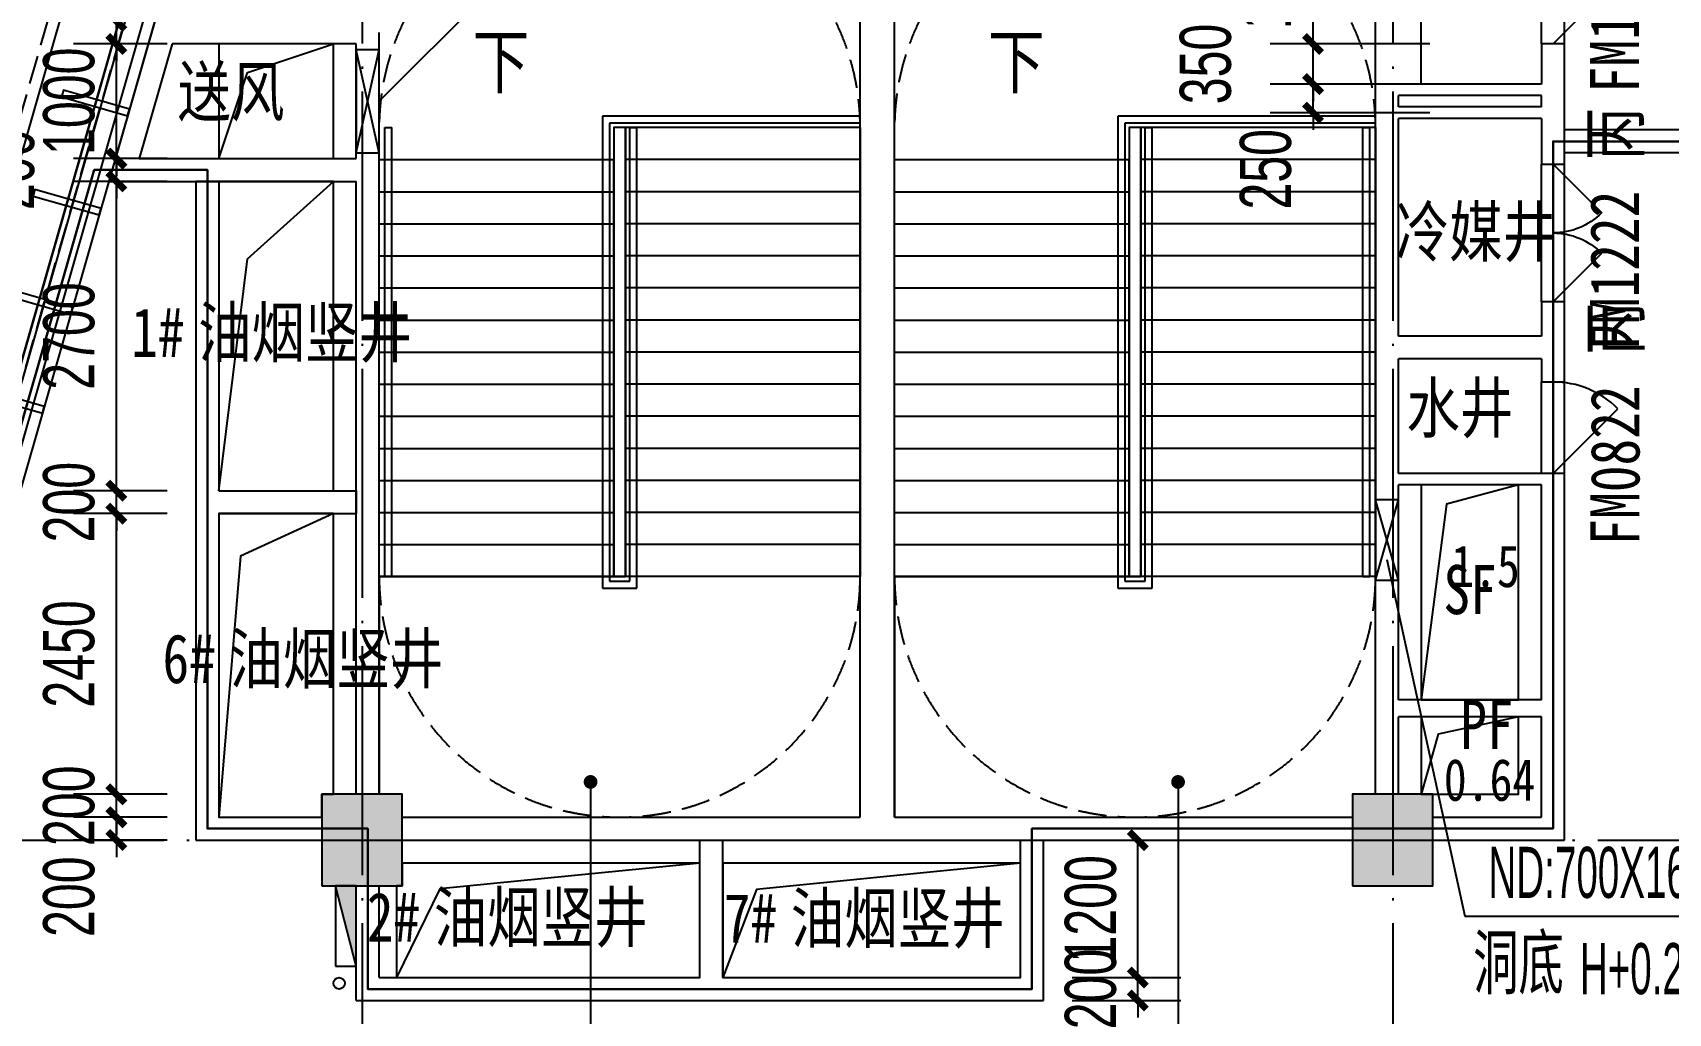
# Model space of a CAD drawing. Extents: x -409435 to 356702, y -107829 to 330904.
# Drawn here: x 20525 to 34807, y 184388 to 192948 of the extents above; entities that cross this region are included whole.
import ezdxf
from ezdxf.xclip import XClip

# ---------------------------------------------------------------- set-up
doc = ezdxf.new("R2010")
doc.units = 0
doc.header["$LTSCALE"] = 1000
doc.header["$MEASUREMENT"] = 0
doc.header["$XCLIPFRAME"] = 0
for name, pattern in [('104-14# 核心筒$0$DASH', [0.35, 0.25, -0.1]), ('104-14# 核心筒$0$DOTE', [2.42, 2, -0.2, 0.02, -0.2]), ('X-104 14#平面$0$$0$DASH', [0.35, 0.25, -0.1]), ('X-104 14#平面$0$DASH', [0.35, 0.25, -0.1])]:
    doc.linetypes.add(name, pattern=pattern)
for name, color, linetype in [('01-标注_尺寸', 124, 'Continuous'), ('104-14# 核心筒$0$01-标注_符号', 200, 'Continuous'), ('104-14# 核心筒$0$02-TEXT_标注', 130, 'Continuous'), ('104-14# 核心筒$0$A-C_玻璃幕墙', 140, 'Continuous'), ('104-14# 核心筒$0$A-E_栏杆', 232, 'Continuous'), ('104-14# 核心筒$0$A-E_电梯', 171, 'Continuous'), ('104-14# 核心筒$0$A-TECH_结构', 21, 'Continuous'), ('104-14# 核心筒$0$A_AXIS-轴线', 36, '104-14# 核心筒$0$DOTE'), ('104-14# 核心筒$0$A_STR-砌块墙', 121, 'Continuous'), ('104-14# 核心筒$0$A_STR-砼柱', 51, 'Continuous'), ('104-14# 核心筒$0$DOOR_FIRE', 220, 'Continuous'), ('104-14# 核心筒$0$DOOR_FIRE_TEXT', 7, 'Continuous'), ('104-14# 核心筒$0$DUCT-新风管立管', 3, 'Continuous'), ('104-14# 核心筒$0$DUCT-新风管端线', 2, 'Continuous'), ('14#楼幕墙$0$A-C_玻璃幕墙', 140, 'Continuous'), ('PUB_HATCH', 8, 'Continuous'), ('X-104 14#平面$0$01-标注_符号', 200, 'Continuous'), ('X-104 14#平面$0$02-TEXT_标注', 130, 'Continuous'), ('X-104 14#平面$0$A-C_玻璃幕墙', 140, 'Continuous'), ('X-104 14#平面$0$A-O_散水', 134, 'Continuous'), ('X-104 14#平面$0$A-TECH_暖通', 6, 'Continuous'), ('X-104 14#平面$0$A-TECH_水', 3, 'Continuous'), ('X-104 14#平面$0$A-TECH_结构', 21, 'Continuous'), ('X-104 14#平面$0$A_STR-砌块墙', 121, 'Continuous'), ('X-104 14#平面$0$DUCT-新风管立管', 3, 'Continuous'), ('X-104 14#平面$0$DUCT-新风管端线', 2, 'Continuous'), ('建-标注-文本', 254, 'Continuous'), ('建-标注-索引', 75, 'Continuous')]:
    doc.layers.add(name, color=color, linetype=linetype)
doc.layers.add('104-14# 核心筒$0$04-不打印_辅助线', color=165, linetype='Continuous', plot=False)
doc.layers.add('X-104 14#平面$0$000套内', color=226, linetype='Continuous', lineweight=30, plot=False)
doc.styles.add('104-14# 核心筒$0$_TCH_DIM', font='ros.shx', dxfattribs={"bigfont": 'jd.shx'})
doc.styles.add('104-14# 核心筒$0$_TCH_SPACE', font='STXIHEI_0.TTF', dxfattribs={"width": 0.8, "height": 5})
doc.styles.add('104-14# 核心筒$0$_TCH_WINDOW', font='STXIHEI_0.TTF', dxfattribs={"width": 0.8, "height": 3.5})
doc.styles.add('104-14# 核心筒$0$Standard', font='STXIHEI_0.TTF', dxfattribs={"width": 0.8})
doc.styles.add('_TCH_DIM', font='ros.shx', dxfattribs={"width": 0.8, "height": 2, "bigfont": 'jd.shx'})
doc.styles.add('_TCH_DIM_T3', font='ros.shx', dxfattribs={"width": 0.705882, "bigfont": 'jd.shx'})
doc.styles.add('X-104 14#平面$0$Standard', font='STXIHEI_0.TTF', dxfattribs={"width": 0.8})
doc.dimstyles.new('_TCH_ARCH&&150', dxfattribs={"dimtxt": 446.25, "dimasz": 150, "dimexe": 375, "dimexo": 450, "dimgap": 189.375, "dimtad": 1, "dimdec": 0, "dimzin": 0, "dimdsep": 46, "dimtxsty": '_TCH_DIM_T3', "dimblk": 'ARCHTICK', "dimcen": 0.09, "dimclrt": 7, "dimazin": 2, "dimtfac": 1, "dimtdec": 0, "dimtix": 1, "dimtmove": 2, "dimatfit": 3, "dimfxl": 0, "dimtolj": 1, "dimtzin": 0, "dimarcsym": 0})

# ---------------------------------------------------------------- blocks, each defined once
blk = doc.blocks.new('14#楼幕墙$0$A$C103B1A8E')
blk.add_lwpolyline([(0, 0), (60, 0), (60, 600), (0, 600)], close=True)
blk = doc.blocks.new('14#楼幕墙$0$A$C140B3602')
at = {"rotation": 73.00000000020853}
for p in [(4270, 12942), (4007, 12081), (3744, 11220), (3481, 10360)]:
    blk.add_blockref('14#楼幕墙$0$A$C103B1A8E', p, dxfattribs=at)
blk = doc.blocks.new('14#楼幕墙')
at = {"layer": '14#楼幕墙$0$A-C_玻璃幕墙'}
for p, q in [((22065, 195795), (17309, 179208)), ((22103, 195746), (18897, 184563)), ((22217, 195598), (19041, 184522)), ((22293, 195500), (19137, 184494))]:
    blk.add_line(p, q, dxfattribs=at)
blk.add_lwpolyline([(120742, 216995), (99427, 222925), (92266, 197155), (62308, 195791), (62738, 196820), (22065, 195795), (17309, 179208), (53491, 179840), (52927, 177185), (83500, 178466), (82418, 175654), (109062, 173768), (119297, 188914), (117563, 189300)], close=True, dxfattribs=at)
at = {"layer": '14#楼幕墙$0$A-C_玻璃幕墙', "rotation": 1.000000000000248}
blk.add_blockref('14#楼幕墙$0$A$C140B3602', (17309, 179208), dxfattribs=at)
blk = doc.blocks.new('104-14# 核心筒$0$$DorLib2D$00000116')
at = {"color": 0}
for p, q in [((-0.5, 0), (-0.146, 0.354)), ((0.5, 0), (0.146, 0.354))]:
    blk.add_line(p, q, dxfattribs=at)
for centre, start, end in [((-0.5, 0), 0, 45), ((0.5, 0), 135, 180)]:
    blk.add_arc(centre, 0.5, start, end, dxfattribs=at)
blk = doc.blocks.new('104-14# 核心筒$0$$DorLib2D$00000114')
at = {"color": 0}
blk.add_line((0.5, 0), (-0.207, 0.707), dxfattribs=at)
blk.add_arc((0.5, 0), 1, 135, 180, dxfattribs=at)
blk = doc.blocks.new('_FZH')
blk.add_lwpolyline([(-0.5, -0.5), (0.5, -0.5), (0.5, 0.5), (-0.5, 0.5)], close=True)
at = {"layer": 'PUB_HATCH'}
blk.add_solid([(-0.5, -0.5), (0.5, -0.5), (-0.5, 0.5), (0.5, 0.5)], dxfattribs=at)
blk = doc.blocks.new('104-14# 核心筒')
at = {"layer": '104-14# 核心筒$0$01-标注_符号'}
for points in [[(24575, 192260, 0, 0, 0), (24575, 187150, 0, 0, 0), (26725, 187150, 0, 0, 0), (26725, 191530, 120, 0, 0), (26725, 191980, 0, 0, 0)], [(29075, 192260, 0, 0, 0), (29075, 187150, 0, 0, 0), (31225, 187150, 0, 0, 0), (31225, 191530, 120, 0, 0), (31225, 191980, 0, 0, 0)]]:
    blk.add_lwpolyline(points, format="xyseb", dxfattribs=at)
at = {"layer": '104-14# 核心筒$0$04-不打印_辅助线', "linetype": '104-14# 核心筒$0$DASH'}
for centre, start, end in [((25650, 192120), 0, 180), ((30150, 192120), 0, 180), ((25650, 188200), 180, 0), ((30150, 188200), 180, 0)]:
    blk.add_arc(centre, 2100, start, end, dxfattribs=at)
at = {"layer": '104-14# 核心筒$0$A-C_玻璃幕墙'}
blk.add_lwpolyline([(82417.6, 175653.6), (83499.8, 178465.9), (52926.6, 177184.7), (53491, 179839.8), (17309.3, 179208.2), (22065.4, 195794.6), (62738.3, 196820), (62307.5, 195791.2), (92265.6, 197155.1), (99426.9, 222925), (120741.8, 216994.6), (117562.9, 189300.5), (119297.3, 188914.5), (109062.3, 173767.9), (82417.6, 175653.6)], dxfattribs=at)
at = {"layer": '104-14# 核心筒$0$A-E_栏杆'}
for p, q in [((23600, 188200), (23600, 192120)), ((23600, 192120), (23660, 192120)), ((23660, 188200), (23660, 192120)), ((27750, 192220), (25500, 192220)), ((25500, 192220), (25500, 188100)), ((27750, 192160), (25560, 192160)), ((25560, 192160), (25560, 188160)), ((25740, 188160), (25740, 192120)), ((25740, 192120), (25800, 192120)), ((25800, 188100), (25800, 192120)), ((27750, 192160), (27750, 192220)), ((32250, 192220), (30000, 192220)), ((30000, 192220), (30000, 188100)), ((32250, 192160), (30060, 192160)), ((30060, 192160), (30060, 188160)), ((30240, 188160), (30240, 192120)), ((30240, 192120), (30300, 192120)), ((30300, 188100), (30300, 192120)), ((32140, 188200), (32140, 192120)), ((32140, 192120), (32200, 192120)), ((32200, 188200), (32200, 192120)), ((32250, 192160), (32250, 192220)), ((23600, 188200), (23660, 188200)), ((25500, 188100), (25800, 188100)), ((25560, 188160), (25740, 188160)), ((30000, 188100), (30300, 188100)), ((30060, 188160), (30240, 188160)), ((32140, 188200), (32200, 188200))]:
    blk.add_line(p, q, dxfattribs=at)
at = {"layer": '104-14# 核心筒$0$A-E_电梯'}
for p, q in [((25700, 192120), (25700, 188200)), ((27750, 192120), (25700, 192120)), ((27750, 192120), (27750, 188200)), ((30200, 192120), (30200, 188200)), ((32250, 192120), (30200, 192120)), ((32250, 192120), (32250, 188200)), ((23550, 188200), (23550, 191840)), ((23550, 191840), (25600, 191840)), ((25600, 188200), (25600, 191840)), ((27750, 191840), (25700, 191840)), ((28050, 188200), (28050, 191840)), ((28050, 191840), (30100, 191840)), ((30100, 188200), (30100, 191840)), ((32250, 191840), (30200, 191840)), ((23550, 191560), (25600, 191560)), ((27750, 191560), (25700, 191560)), ((28050, 191560), (30100, 191560)), ((32250, 191560), (30200, 191560)), ((23550, 191280), (25600, 191280)), ((27750, 191280), (25700, 191280)), ((28050, 191280), (30100, 191280)), ((32250, 191280), (30200, 191280)), ((23550, 191000), (25600, 191000)), ((27750, 191000), (25700, 191000)), ((28050, 191000), (30100, 191000)), ((32250, 191000), (30200, 191000)), ((23550, 190720), (25600, 190720)), ((27750, 190720), (25700, 190720)), ((28050, 190720), (30100, 190720)), ((32250, 190720), (30200, 190720)), ((23550, 190440), (25600, 190440)), ((27750, 190440), (25700, 190440)), ((28050, 190440), (30100, 190440)), ((32250, 190440), (30200, 190440)), ((23550, 190160), (25600, 190160)), ((27750, 190160), (25700, 190160)), ((28050, 190160), (30100, 190160)), ((32250, 190160), (30200, 190160)), ((23550, 189880), (25600, 189880)), ((27750, 189880), (25700, 189880)), ((28050, 189880), (30100, 189880)), ((32250, 189880), (30200, 189880)), ((23550, 189600), (25600, 189600)), ((27750, 189600), (25700, 189600)), ((28050, 189600), (30100, 189600)), ((32250, 189600), (30200, 189600)), ((23550, 189320), (25600, 189320)), ((27750, 189320), (25700, 189320)), ((28050, 189320), (30100, 189320)), ((32250, 189320), (30200, 189320)), ((23550, 189040), (25600, 189040)), ((27750, 189040), (25700, 189040)), ((28050, 189040), (30100, 189040)), ((32250, 189040), (30200, 189040)), ((23550, 188760), (25600, 188760)), ((27750, 188760), (25700, 188760)), ((28050, 188760), (30100, 188760)), ((32250, 188760), (30200, 188760)), ((23550, 188480), (25600, 188480)), ((27750, 188480), (25700, 188480)), ((28050, 188480), (30100, 188480)), ((32250, 188480), (30200, 188480)), ((23550, 188200), (25600, 188200)), ((23550, 188200), (23550, 186300)), ((27750, 188200), (23550, 188200)), ((27750, 188200), (25700, 188200)), ((27750, 186100), (27750, 188200)), ((28050, 188200), (30100, 188200)), ((28050, 188200), (28050, 186100)), ((32250, 188200), (28050, 188200)), ((32250, 188200), (30200, 188200)), ((32250, 186300), (32250, 188200)), ((23750, 186100), (27750, 186100)), ((28050, 186100), (32050, 186100))]:
    blk.add_line(p, q, dxfattribs=at)
for points in [[(25600, 188200), (25700, 188200), (25700, 192120), (25600, 192120)], [(30200, 192120), (30100, 192120), (30100, 188200), (30200, 188200)]]:
    blk.add_lwpolyline(points, close=True, dxfattribs=at)
at = {"layer": '104-14# 核心筒$0$A-TECH_结构'}
for points in [[(33500, 189000), (32650, 189000), (32650, 187125), (33500, 187125), (33500, 189000), (32871, 188832.1), (32650, 187125)], [(33500, 186975), (32650, 186975), (32650, 186300), (33500, 186300), (33500, 186975), (32798, 186825.1), (32650, 186300)]]:
    blk.add_lwpolyline(points, dxfattribs=at)
at = {"layer": '104-14# 核心筒$0$A_AXIS-轴线'}
for p, q in [((23400, 228733.6), (23400, 169654.9)), ((32400, 228733.6), (32400, 169654.9)), ((-9370.1, 185900), (120259.9, 185900))]:
    blk.add_line(p, q, dxfattribs=at)
at = {"layer": '104-14# 核心筒$0$A_STR-砌块墙'}
for p, q in [((27750, 186100), (27750, 195437.8)), ((28050, 186100), (28050, 195445.3)), ((32250, 192450), (32250, 194500)), ((32650, 192500), (32650, 194500)), ((21590.4, 193050), (21189, 191650)), ((23550, 191750), (23550, 192950)), ((21741.1, 192850), (21454.4, 191850)), ((23350, 192850), (21741.1, 192850)), ((23350, 191850), (23350, 192850)), ((33900, 192850), (33700, 192850)), ((33700, 192850), (33700, 192500)), ((33900, 192450), (33900, 192850)), ((32250, 192250), (32250, 192450)), ((33700, 192400), (32450, 192400)), ((32450, 192300), (32450, 192400)), ((33700, 192500), (32650, 192500)), ((33700, 192300), (33700, 192400)), ((33900, 192250), (33900, 192450)), ((32250, 190200), (32250, 192250)), ((33700, 192300), (32450, 192300)), ((33900, 191800), (33900, 192250)), ((33700, 192200), (32450, 192200)), ((32450, 190300), (32450, 192200)), ((33700, 192200), (33700, 191800)), ((21454.4, 191850), (23350, 191850)), ((23550, 186300), (23550, 191750)), ((33700, 191800), (33900, 191800)), ((21189, 191650), (23350, 191650)), ((23350, 186300), (23350, 191650)), ((33900, 190600), (33700, 190600)), ((33700, 190600), (33700, 190300)), ((33900, 190200), (33900, 190600)), ((33700, 190300), (32450, 190300)), ((32250, 189100), (32250, 190200)), ((33700, 190100), (32450, 190100)), ((32450, 189100), (32450, 190100)), ((33700, 190100), (33700, 189900)), ((33900, 189900), (33900, 190200)), ((33700, 189900), (33900, 189900)), ((32250, 189100), (32250, 189100)), ((32250, 189000), (32250, 189100)), ((33700, 189100), (32450, 189100)), ((33900, 189100), (33700, 189100)), ((33900, 189050), (33900, 189100)), ((32250, 187050), (32250, 189000)), ((32250, 189000), (32250, 189000)), ((33700, 189000), (32450, 189000)), ((32450, 187125), (32450, 189000)), ((33700, 187125), (33700, 189000)), ((33900, 187050), (33900, 189050)), ((33700, 187125), (32450, 187125)), ((32250, 186300), (32250, 187050)), ((33700, 186975), (32450, 186975)), ((32450, 186300), (32450, 186975)), ((33700, 186100), (33700, 186975)), ((33900, 185900), (33900, 187050)), ((23750, 186100), (27750, 186100)), ((28050, 186100), (32050, 186100)), ((32750, 186100), (33700, 186100)), ((23750, 185900), (27900, 185900)), ((27900, 185900), (32050, 185900)), ((32750, 185900), (33900, 185900))]:
    blk.add_line(p, q, dxfattribs=at)
at = {"layer": '104-14# 核心筒$0$DOOR_FIRE'}
for p, q in [((33700, 192850), (33700, 194050)), ((33900, 192850), (33900, 194050)), ((33700, 190600), (33700, 191800)), ((33900, 190600), (33900, 191800)), ((33700, 189100), (33700, 189900)), ((33900, 189100), (33900, 189900))]:
    blk.add_line(p, q, dxfattribs=at)
at = {"layer": '104-14# 核心筒$0$DUCT-新风管立管'}
for p, q in [((23150, 192850), (22150, 192850)), ((22150, 192850), (22150, 191850)), ((23150, 191850), (23150, 192850)), ((22150, 191850), (23150, 191850))]:
    blk.add_line(p, q, dxfattribs=at)
at = {"layer": '104-14# 核心筒$0$DUCT-新风管端线'}
for p, q in [((22400, 192600), (23150, 192850)), ((22150, 191850), (22400, 192600))]:
    blk.add_line(p, q, dxfattribs=at)
at = {"layer": '104-14# 核心筒$0$A_STR-砼柱', "xscale": 700, "yscale": 800, "zscale": 800}
for p in [(23400, 185900), (32400, 185900)]:
    blk.add_blockref('_FZH', p, dxfattribs=at)
at = {"layer": '104-14# 核心筒$0$DOOR_FIRE', "zscale": 200}
for name, p, xscale, yscale, rotation in [('104-14# 核心筒$0$$DorLib2D$00000116', (33800, 193450), 1200, -1200, 90.00000000036394), ('104-14# 核心筒$0$$DorLib2D$00000116', (33800, 191200), 1200, -1200, 90.00000000036407), ('104-14# 核心筒$0$$DorLib2D$00000114', (33800, 189500), -800, -800, 90.00000000036432)]:
    blk.add_blockref(name, p, dxfattribs=dict(at, xscale=xscale, yscale=yscale, rotation=rotation))
at = {"layer": '104-14# 核心筒$0$02-TEXT_标注', "style": '104-14# 核心筒$0$_TCH_DIM'}
for p in [(24365.4, 192417.5), (28865.4, 192417.5)]:
    blk.add_text('下', height=520.9, dxfattribs=at).set_placement(p)
at = {"layer": '104-14# 核心筒$0$02-TEXT_标注', "style": '104-14# 核心筒$0$Standard', "width": 0.8}
for s, p in [('送风', (21788.9, 192220)), ('冷媒井', (32425.6, 190996.7)), ('水井', (32520, 189459.3)), ('SF', (32842.6, 187872.9)), ('PF', (32990, 186695.6))]:
    blk.add_text(s, height=428.14, dxfattribs=at).set_placement(p)
at = {"layer": '104-14# 核心筒$0$04-不打印_辅助线', "style": '104-14# 核心筒$0$_TCH_SPACE', "width": 0.8}
for s, p in [('1.5', (32910.6, 188108.3)), ('0.64', (32846.5, 186243.1))]:
    blk.add_text(s, height=366.98, dxfattribs=at).set_placement(p)
at = {"layer": '104-14# 核心筒$0$DOOR_FIRE_TEXT', "style": '104-14# 核心筒$0$_TCH_WINDOW', "width": 0.8}
for s, height, p in [('FM1222', 428.14, (34550.8, 192421.3)), ('丙', 428.1, (34550.8, 191831.1)), ('FM1222', 428.14, (34550.8, 190171.3)), ('丙', 428.1, (34555.1, 190131.1)), ('FM0822', 428.14, (34555.1, 188471.3))]:
    blk.add_text(s, height=height, rotation=90, dxfattribs=at).set_placement(p)
blk = doc.blocks.new('X-104 14#平面$0$$TwtSys$00000434')
for p, q in [((-0.5, 0.5), (-0.5, -0.5)), ((-0.5, -0.5), (0.5, 0.5)), ((0.5, 0.5), (-0.5, 0.5)), ((0.5, -0.5), (0.5, 0.5)), ((-0.5, -0.5), (0.5, -0.5))]:
    blk.add_line(p, q)
blk.add_solid([(0.5, -0.5), (0.5, 0.5), (-0.5, -0.5)])
blk = doc.blocks.new('X-104 14#平面$0$A$C324F6C76')
at = {"layer": 'X-104 14#平面$0$A-TECH_水'}
blk.add_circle((-92700, 184650), 50, dxfattribs=at)
at = {"layer": 'X-104 14#平面$0$A-TECH_水', "xscale": -700, "yscale": -180, "zscale": 700, "rotation": 269.9999999999959}
blk.add_blockref('X-104 14#平面$0$$TwtSys$00000434', (-92640, 185150), dxfattribs=at)
blk = doc.blocks.new('*U422')
blk.add_lwpolyline([(200, 0), (200, 900), (0, 900), (0, 0), (200, 0), (0, 900), (0, 0), (200, 900)])
blk = doc.blocks.new('*U459')
blk.add_lwpolyline([(200, 0), (200, 700), (0, 700), (0, 0), (200, 0), (0, 700), (0, 0), (200, 700)])
blk = doc.blocks.new('X-104 14#平面$0$sdfjladfiididid')
at = {"layer": 'X-104 14#平面$0$A-TECH_暖通'}
for name, p in [('*U422', (23350, 191900)), ('*U459', (32250, 188170))]:
    blk.add_blockref(name, p, dxfattribs=at)
blk = doc.blocks.new('X-104 14#平面')
at = {"layer": 'X-104 14#平面$0$000套内'}
blk.add_lwpolyline([(59650, 177616.6), (53113.6, 177342.7), (53676.9, 179993), (17509.3, 179361.7), (21061.6, 191750), (22050, 191750), (22050, 186000), (23450, 186000), (23450, 184600), (29250, 184600), (29250, 186000), (33800, 186000), (33800, 192000), (41300, 192000), (41300, 196129.5), (59650, 196592.1)], close=True, dxfattribs=at)
at = {"layer": 'X-104 14#平面$0$01-标注_符号'}
for p, q in [((25395.9, 186407.7), (25395.9, 183556.6)), ((30525.6, 186407.7), (30525.6, 183556.6))]:
    blk.add_line(p, q, dxfattribs=at)
at = {"layer": 'X-104 14#平面$0$01-标注_符号', "const_width": 60}
for points in [[(25395.9, 186437.7, 1), (25395.9, 186377.7, 1)], [(30525.6, 186437.7, 1), (30525.6, 186377.7, 1)]]:
    blk.add_lwpolyline(points, format="xyb", close=True, dxfattribs=at)
at = {"layer": 'X-104 14#平面$0$A-C_玻璃幕墙'}
blk.add_lwpolyline([(82417.6, 175653.6), (83499.8, 178465.9), (52926.6, 177184.7), (53491, 179839.8), (17309.3, 179208.2), (22065.4, 195794.6), (62738.3, 196820), (62307.5, 195791.2), (92265.6, 197155.1), (99426.9, 222925), (120741.8, 216994.6), (117562.9, 189300.5), (119297.3, 188914.5), (109062.3, 173767.9), (82417.6, 175653.6)], dxfattribs=at)
at = {"layer": 'X-104 14#平面$0$A-O_散水'}
blk.add_lwpolyline([(-5012.4, 174202.6), (-2140.5, 187714.1), (6281.8, 185923.8), (9040, 198900), (22435.7, 198900), (15786.4, 175711.3), (41830.4, 176848.4), (41499.5, 174770.9), (82900.2, 176907.7), (82664.3, 176294.7), (40790.5, 174133.5), (41122.2, 176216.9)], close=True, dxfattribs=at)
at = {"layer": 'X-104 14#平面$0$A-O_散水', "linetype": 'X-104 14#平面$0$DASH'}
blk.add_lwpolyline([(-4887.8, 174308.1), (-2063.5, 187595.5), (6358.8, 185805.2), (9121, 198800), (22303, 198800), (15652, 175605.3), (41712.4, 176743.1), (41381.4, 174664.6), (82860.9, 176805.6), (82703.6, 176396.9), (40908.7, 174239.7), (41240.3, 176322.1)], close=True, dxfattribs=at)
at = {"layer": 'X-104 14#平面$0$A-TECH_结构', "linetype": 'X-104 14#平面$0$$0$DASH'}
blk.add_lwpolyline([(82521.6, 175784.7), (83573.8, 178519), (52988.9, 177237.3), (53553, 179890.9), (17376, 179259.4), (22103.3, 195745.6), (62662.4, 196768.1), (62230.9, 195737.7), (92304.1, 197106.8), (95072, 207067.2)], dxfattribs=at)
at = {"layer": 'X-104 14#平面$0$A_STR-砌块墙'}
for p, q in [((38250, 192100), (33900, 192100)), ((33900, 191900), (33900, 192100)), ((38250, 191900), (33900, 191900)), ((21950, 191650), (21950, 188850)), ((22150, 191650), (21950, 191650)), ((22150, 191650), (22150, 188950)), ((22150, 188950), (23350, 188950)), ((23350, 188950), (23350, 188750)), ((21950, 188850), (21950, 185900)), ((22150, 188750), (23350, 188750)), ((22150, 188750), (22150, 186100)), ((22150, 186100), (23050, 186100)), ((23050, 186100), (23050, 185900)), ((21950, 185900), (23050, 185900)), ((26350, 184700), (26350, 185900)), ((26350, 185900), (26550, 185900)), ((26550, 184700), (26550, 185900)), ((29150, 184700), (29150, 185900)), ((29150, 185900), (29350, 185900)), ((29350, 184500), (29350, 185900)), ((23350, 184500), (23350, 185500)), ((23350, 185500), (23550, 185500)), ((23550, 184700), (23550, 185500)), ((23550, 184700), (26350, 184700)), ((26550, 184700), (29150, 184700)), ((23350, 184500), (26450, 184500)), ((26450, 184500), (29350, 184500))]:
    blk.add_line(p, q, dxfattribs=at)
at = {"layer": 'X-104 14#平面$0$DUCT-新风管立管'}
for p, q in [((23150, 191650), (22150, 191650)), ((22150, 191650), (22150, 188950)), ((23150, 188950), (23150, 191650)), ((22150, 188950), (23150, 188950))]:
    blk.add_line(p, q, dxfattribs=at)
for points in [[(23150, 188750), (22150, 188750), (22150, 186100), (23050, 186100), (23050, 186300), (23150, 186300), (23150, 188750), (22339.7, 188379.4), (22150, 186100)], [(26350, 185700), (23750, 185700), (23750, 185500), (23700, 185500), (23700, 184700), (26350, 184700), (26350, 185700), (24080.7, 185474.2), (23700, 184700)]]:
    blk.add_lwpolyline(points, dxfattribs=at)
at = {"layer": 'X-104 14#平面$0$DUCT-新风管立管', "elevation": 3000}
blk.add_lwpolyline([(29150, 185700), (26550, 185700), (26550, 184700), (29150, 184700), (29150, 185700), (26845.6, 185469.8), (26550, 184700)], dxfattribs=at)
at = {"layer": 'X-104 14#平面$0$DUCT-新风管端线'}
for p, q in [((22400, 190975), (23150, 191650)), ((22150, 188950), (22400, 190975))]:
    blk.add_line(p, q, dxfattribs=at)
ref = blk.add_blockref('104-14# 核心筒', (0, 0))
XClip(ref).set_block_clipping_path([(-38664.3623821461, -25500), (139216.5485069363, 330900)])
for name, p in [('X-104 14#平面$0$A$C324F6C76', (115900, 0)), ('14#楼幕墙', (0, 0)), ('X-104 14#平面$0$sdfjladfiididid', (0, 0))]:
    blk.add_blockref(name, p)
at = {"layer": 'X-104 14#平面$0$02-TEXT_标注', "style": 'X-104 14#平面$0$Standard', "width": 0.8}
for s, p in [('1#', (21384.2, 190118.7)), ('油烟竖井', (21968.3, 190118.7)), ('6#', (21658, 187270.2)), ('油烟竖井', (22242.2, 187270.2)), ('2#', (23442.1, 185014.3)), ('油烟竖井', (24026.2, 185014.3)), ('7#', (26559.5, 185005.1)), ('油烟竖井', (27143.6, 185005.1))]:
    blk.add_text(s, height=428.14, dxfattribs=at).set_placement(p)
blk = doc.blocks.new('A$C1940634B')
at = {"layer": '建-标注-索引'}
for p, q in [((-92350, 192350), (-91013, 193687)), ((-83550, 188350), (-82871, 185237)), ((-82871, 185237), (-80776, 185237))]:
    blk.add_line(p, q, dxfattribs=at)
at = {"layer": '建-标注-文本', "style": '_TCH_DIM'}
for s, height, width, p in [('ND:700X1600', 446.25, 0.564706, (-82664, 185395)), ('洞底', 520.9, 0.8, (-82797, 184555)), ('H+0.25', 446.2, 0.564706, (-81866, 184555))]:
    blk.add_text(s, height=height, dxfattribs=dict(at, width=width)).set_placement(p)
blk = doc.blocks.new('_ArchTick')
at = {"color": 0, "linetype": 'ByBlock', "const_width": 0.4}
blk.add_lwpolyline([(-0.5, -0.5), (0.5, 0.5)], dxfattribs=at)
blk = doc.blocks.new('*D2210')
at = {"layer": '01-标注_尺寸', "color": 0, "lineweight": -2, "transparency": 16777216}
for p, q in [((21255, 193050), (21255, 193200)), ((21700, 193050), (20880, 193050)), ((21255, 192850), (21255, 193050)), ((21700, 192850), (20880, 192850)), ((21255, 192850), (21255, 192700))]:
    blk.add_line(p, q, dxfattribs=at)
at = {"layer": 'Defpoints', "color": 0, "transparency": 16777216}
for p in [(21255, 193050), (22150, 193050), (22150, 192850)]:
    blk.add_point(p, dxfattribs=at)
at = {"layer": '01-标注_尺寸', "color": 0, "lineweight": -2, "transparency": 16777216, "xscale": 150, "yscale": 150, "zscale": 150}
for p, rotation in [((21255, 193050), 270), ((21255, 192850), 90)]:
    blk.add_blockref('_ArchTick', p, dxfattribs=dict(at, rotation=rotation))
at = {"layer": '01-标注_尺寸', "color": 7, "transparency": 16777216, "insert": (20842, 193544), "char_height": 446.2, "attachment_point": 5, "rotation": 90, "style": '_TCH_DIM_T3'}
blk.add_mtext('\\A1;200', dxfattribs=at)
blk = doc.blocks.new('*D2211')
at = {"layer": '01-标注_尺寸', "color": 0, "lineweight": -2, "transparency": 16777216}
for p, q in [((21255, 192850), (21255, 193000)), ((21700, 192850), (20880, 192850)), ((21255, 191850), (21255, 192850)), ((21700, 191850), (20880, 191850)), ((21255, 191850), (21255, 191700))]:
    blk.add_line(p, q, dxfattribs=at)
at = {"layer": 'Defpoints', "color": 0, "transparency": 16777216}
for p in [(21255, 192850), (22150, 192850), (22150, 191850)]:
    blk.add_point(p, dxfattribs=at)
at = {"layer": '01-标注_尺寸', "color": 0, "lineweight": -2, "transparency": 16777216, "xscale": 150, "yscale": 150, "zscale": 150}
for p, rotation in [((21255, 192850), 270), ((21255, 191850), 90)]:
    blk.add_blockref('_ArchTick', p, dxfattribs=dict(at, rotation=rotation))
at = {"layer": '01-标注_尺寸', "color": 7, "transparency": 16777216, "insert": (20842, 192350), "char_height": 446.2, "attachment_point": 5, "rotation": 90, "style": '_TCH_DIM_T3'}
blk.add_mtext('\\A1;1000', dxfattribs=at)
blk = doc.blocks.new('*D2212')
at = {"layer": '01-标注_尺寸', "color": 0, "lineweight": -2, "transparency": 16777216}
for p, q in [((21255, 191850), (21255, 192000)), ((21700, 191850), (20880, 191850)), ((21255, 191650), (21255, 191850)), ((21700, 191650), (20880, 191650)), ((21255, 191650), (21255, 191500))]:
    blk.add_line(p, q, dxfattribs=at)
at = {"layer": 'Defpoints', "color": 0, "transparency": 16777216}
for p in [(21255, 191850), (22150, 191850), (22150, 191650)]:
    blk.add_point(p, dxfattribs=at)
at = {"layer": '01-标注_尺寸', "color": 0, "lineweight": -2, "transparency": 16777216, "xscale": 150, "yscale": 150, "zscale": 150}
for p, rotation in [((21255, 191850), 270), ((21255, 191650), 90)]:
    blk.add_blockref('_ArchTick', p, dxfattribs=dict(at, rotation=rotation))
at = {"layer": '01-标注_尺寸', "color": 7, "transparency": 16777216, "insert": (20317, 191750), "char_height": 446.2, "attachment_point": 5, "rotation": 90, "style": '_TCH_DIM_T3'}
blk.add_mtext('\\A1;200', dxfattribs=at)
blk = doc.blocks.new('*D2213')
at = {"layer": '01-标注_尺寸', "color": 0, "lineweight": -2, "transparency": 16777216}
for p, q in [((21700, 191650), (20880, 191650)), ((21255, 188950), (21255, 191650)), ((21700, 188950), (20880, 188950))]:
    blk.add_line(p, q, dxfattribs=at)
at = {"layer": 'Defpoints', "color": 0, "transparency": 16777216}
for p in [(21255, 191650), (22150, 191650), (22150, 188950)]:
    blk.add_point(p, dxfattribs=at)
at = {"layer": '01-标注_尺寸', "color": 0, "lineweight": -2, "transparency": 16777216, "xscale": 150, "yscale": 150, "zscale": 150}
for p, rotation in [((21255, 191650), 90), ((21255, 188950), 270)]:
    blk.add_blockref('_ArchTick', p, dxfattribs=dict(at, rotation=rotation))
at = {"layer": '01-标注_尺寸', "color": 7, "transparency": 16777216, "insert": (20842, 190300), "char_height": 446.2, "attachment_point": 5, "rotation": 90, "style": '_TCH_DIM_T3'}
blk.add_mtext('\\A1;2700', dxfattribs=at)
blk = doc.blocks.new('*D2214')
at = {"layer": '01-标注_尺寸', "color": 0, "lineweight": -2, "transparency": 16777216}
for p, q in [((21255, 188950), (21255, 189100)), ((21700, 188950), (20880, 188950)), ((21255, 188750), (21255, 188950)), ((21700, 188750), (20880, 188750)), ((21255, 188750), (21255, 188600))]:
    blk.add_line(p, q, dxfattribs=at)
at = {"layer": 'Defpoints', "color": 0, "transparency": 16777216}
for p in [(21255, 188950), (22150, 188950), (22150, 188750)]:
    blk.add_point(p, dxfattribs=at)
at = {"layer": '01-标注_尺寸', "color": 0, "lineweight": -2, "transparency": 16777216, "xscale": 150, "yscale": 150, "zscale": 150}
for p, rotation in [((21255, 188950), 270), ((21255, 188750), 90)]:
    blk.add_blockref('_ArchTick', p, dxfattribs=dict(at, rotation=rotation))
at = {"layer": '01-标注_尺寸', "color": 7, "transparency": 16777216, "insert": (20842, 188850), "char_height": 446.2, "attachment_point": 5, "rotation": 90, "style": '_TCH_DIM_T3'}
blk.add_mtext('\\A1;200', dxfattribs=at)
blk = doc.blocks.new('*D2215')
at = {"layer": '01-标注_尺寸', "color": 0, "lineweight": -2, "transparency": 16777216}
for p, q in [((21700, 188750), (20880, 188750)), ((21255, 186300), (21255, 188750)), ((21700, 186300), (20880, 186300))]:
    blk.add_line(p, q, dxfattribs=at)
at = {"layer": 'Defpoints', "color": 0, "transparency": 16777216}
for p in [(21255, 188750), (22150, 188750), (22150, 186300)]:
    blk.add_point(p, dxfattribs=at)
at = {"layer": '01-标注_尺寸', "color": 0, "lineweight": -2, "transparency": 16777216, "xscale": 150, "yscale": 150, "zscale": 150}
for p, rotation in [((21255, 188750), 90), ((21255, 186300), 270)]:
    blk.add_blockref('_ArchTick', p, dxfattribs=dict(at, rotation=rotation))
at = {"layer": '01-标注_尺寸', "color": 7, "transparency": 16777216, "insert": (20842, 187525), "char_height": 446.2, "attachment_point": 5, "rotation": 90, "style": '_TCH_DIM_T3'}
blk.add_mtext('\\A1;2450', dxfattribs=at)
blk = doc.blocks.new('*D2216')
at = {"layer": '01-标注_尺寸', "color": 0, "lineweight": -2, "transparency": 16777216}
for p, q in [((21255, 186300), (21255, 186450)), ((21700, 186300), (20880, 186300)), ((21255, 186100), (21255, 186300)), ((21700, 186100), (20880, 186100)), ((21255, 186100), (21255, 185950))]:
    blk.add_line(p, q, dxfattribs=at)
at = {"layer": 'Defpoints', "color": 0, "transparency": 16777216}
for p in [(21255, 186300), (22150, 186300), (22150, 186100)]:
    blk.add_point(p, dxfattribs=at)
at = {"layer": '01-标注_尺寸', "color": 0, "lineweight": -2, "transparency": 16777216, "xscale": 150, "yscale": 150, "zscale": 150}
for p, rotation in [((21255, 186300), 270), ((21255, 186100), 90)]:
    blk.add_blockref('_ArchTick', p, dxfattribs=dict(at, rotation=rotation))
at = {"layer": '01-标注_尺寸', "color": 7, "transparency": 16777216, "insert": (20842, 186200), "char_height": 446.2, "attachment_point": 5, "rotation": 90, "style": '_TCH_DIM_T3'}
blk.add_mtext('\\A1;200', dxfattribs=at)
blk = doc.blocks.new('*D2217')
at = {"layer": '01-标注_尺寸', "color": 0, "lineweight": -2, "transparency": 16777216}
for p, q in [((21255, 186100), (21255, 186250)), ((21700, 186100), (20880, 186100)), ((21255, 185900), (21255, 186100)), ((21700, 185900), (20880, 185900)), ((21255, 185900), (21255, 185750))]:
    blk.add_line(p, q, dxfattribs=at)
at = {"layer": 'Defpoints', "color": 0, "transparency": 16777216}
for p in [(21255, 186100), (22150, 186100), (22150, 185900)]:
    blk.add_point(p, dxfattribs=at)
at = {"layer": '01-标注_尺寸', "color": 0, "lineweight": -2, "transparency": 16777216, "xscale": 150, "yscale": 150, "zscale": 150}
for p, rotation in [((21255, 186100), 270), ((21255, 185900), 90)]:
    blk.add_blockref('_ArchTick', p, dxfattribs=dict(at, rotation=rotation))
at = {"layer": '01-标注_尺寸', "color": 7, "transparency": 16777216, "insert": (20842, 185406), "char_height": 446.2, "attachment_point": 5, "rotation": 90, "style": '_TCH_DIM_T3'}
blk.add_mtext('\\A1;200', dxfattribs=at)
blk = doc.blocks.new('*D2218')
at = {"layer": '01-标注_尺寸', "color": 0, "lineweight": -2, "transparency": 16777216}
for p, q in [((29600, 185900), (30550, 185900)), ((30175, 184700), (30175, 185900)), ((29600, 184700), (30550, 184700))]:
    blk.add_line(p, q, dxfattribs=at)
at = {"layer": 'Defpoints', "color": 0, "transparency": 16777216}
for p in [(29150, 185900), (30175, 185900), (29150, 184700)]:
    blk.add_point(p, dxfattribs=at)
at = {"layer": '01-标注_尺寸', "color": 0, "lineweight": -2, "transparency": 16777216, "xscale": 150, "yscale": 150, "zscale": 150}
for p, rotation in [((30175, 185900), 90), ((30175, 184700), 270)]:
    blk.add_blockref('_ArchTick', p, dxfattribs=dict(at, rotation=rotation))
at = {"layer": '01-标注_尺寸', "color": 7, "transparency": 16777216, "insert": (29763, 185300), "char_height": 446.2, "attachment_point": 5, "rotation": 90, "style": '_TCH_DIM_T3'}
blk.add_mtext('\\A1;1200', dxfattribs=at)
blk = doc.blocks.new('*D2219')
at = {"layer": '01-标注_尺寸', "color": 0, "lineweight": -2, "transparency": 16777216}
for p, q in [((30175, 184700), (30175, 184850)), ((29600, 184700), (30550, 184700)), ((30175, 184500), (30175, 184700)), ((29600, 184500), (30550, 184500)), ((30175, 184500), (30175, 184350))]:
    blk.add_line(p, q, dxfattribs=at)
at = {"layer": 'Defpoints', "color": 0, "transparency": 16777216}
for p in [(29150, 184700), (30175, 184700), (29150, 184500)]:
    blk.add_point(p, dxfattribs=at)
at = {"layer": '01-标注_尺寸', "color": 0, "lineweight": -2, "transparency": 16777216, "xscale": 150, "yscale": 150, "zscale": 150}
for p, rotation in [((30175, 184700), 270), ((30175, 184500), 90)]:
    blk.add_blockref('_ArchTick', p, dxfattribs=dict(at, rotation=rotation))
at = {"layer": '01-标注_尺寸', "color": 7, "transparency": 16777216, "insert": (29763, 184600), "char_height": 446.2, "attachment_point": 5, "rotation": 90, "style": '_TCH_DIM_T3'}
blk.add_mtext('\\A1;200', dxfattribs=at)
blk = doc.blocks.new('*D2363')
at = {"layer": '01-标注_尺寸', "color": 0, "lineweight": -2, "transparency": 16777216}
for p, q in [((32725, 194050), (31330, 194050)), ((31705, 192850), (31705, 194050)), ((32725, 192850), (31330, 192850))]:
    blk.add_line(p, q, dxfattribs=at)
at = {"layer": 'Defpoints', "color": 0, "transparency": 16777216}
for p in [(31705, 194050), (33175, 194050), (33175, 192850)]:
    blk.add_point(p, dxfattribs=at)
at = {"layer": '01-标注_尺寸', "color": 0, "lineweight": -2, "transparency": 16777216, "xscale": 150, "yscale": 150, "zscale": 150}
for p, rotation in [((31705, 194050), 90), ((31705, 192850), 270)]:
    blk.add_blockref('_ArchTick', p, dxfattribs=dict(at, rotation=rotation))
at = {"layer": '01-标注_尺寸', "color": 7, "transparency": 16777216, "insert": (31292, 193450), "char_height": 446.2, "attachment_point": 5, "rotation": 90, "style": '_TCH_DIM_T3'}
blk.add_mtext('\\A1;1200', dxfattribs=at)
blk = doc.blocks.new('*D2364')
at = {"layer": '01-标注_尺寸', "color": 0, "lineweight": -2, "transparency": 16777216}
for p, q in [((31705, 192850), (31705, 193000)), ((32725, 192850), (31330, 192850)), ((31705, 192500), (31705, 192850)), ((32725, 192500), (31330, 192500)), ((31705, 192500), (31705, 192350))]:
    blk.add_line(p, q, dxfattribs=at)
at = {"layer": 'Defpoints', "color": 0, "transparency": 16777216}
for p in [(31705, 192850), (33175, 192850), (33175, 192500)]:
    blk.add_point(p, dxfattribs=at)
at = {"layer": '01-标注_尺寸', "color": 0, "lineweight": -2, "transparency": 16777216, "xscale": 150, "yscale": 150, "zscale": 150}
for p, rotation in [((31705, 192850), 270), ((31705, 192500), 90)]:
    blk.add_blockref('_ArchTick', p, dxfattribs=dict(at, rotation=rotation))
at = {"layer": '01-标注_尺寸', "color": 7, "transparency": 16777216, "insert": (30767, 192675), "char_height": 446.2, "attachment_point": 5, "rotation": 90, "style": '_TCH_DIM_T3'}
blk.add_mtext('\\A1;350', dxfattribs=at)
blk = doc.blocks.new('*D2365')
at = {"layer": '01-标注_尺寸', "color": 0, "lineweight": -2, "transparency": 16777216}
for p, q in [((31705, 192500), (31705, 192650)), ((32725, 192500), (31330, 192500)), ((31705, 192250), (31705, 192500)), ((32725, 192250), (31330, 192250)), ((31705, 192250), (31705, 192100))]:
    blk.add_line(p, q, dxfattribs=at)
at = {"layer": 'Defpoints', "color": 0, "transparency": 16777216}
for p in [(31705, 192500), (33175, 192500), (33175, 192250)]:
    blk.add_point(p, dxfattribs=at)
at = {"layer": '01-标注_尺寸', "color": 0, "lineweight": -2, "transparency": 16777216, "xscale": 150, "yscale": 150, "zscale": 150}
for p, rotation in [((31705, 192500), 270), ((31705, 192250), 90)]:
    blk.add_blockref('_ArchTick', p, dxfattribs=dict(at, rotation=rotation))
at = {"layer": '01-标注_尺寸', "color": 7, "transparency": 16777216, "insert": (31292, 191756), "char_height": 446.2, "attachment_point": 5, "rotation": 90, "style": '_TCH_DIM_T3'}
blk.add_mtext('\\A1;250', dxfattribs=at)

msp = doc.modelspace()

# ---------------------------------------------------------------- block references
for name, p in [('X-104 14#平面', (0, 0)), ('A$C1940634B', (115900, 0))]:
    msp.add_blockref(name, p)

# ---------------------------------------------------------------- dimensions: what is measured, and where the dimension line sits
at = {"layer": '01-标注_尺寸'}
for p1, p2, distance, picture, middle in [((33175, 192850), (33175, 194050), 1470.2, '*D2363', (31292.3, 193450)), ((22150, 191850), (22150, 192850), 895.3, '*D2211', (20842.2, 192350)), ((22150, 188950), (22150, 191650), 895.3, '*D2213', (20842.2, 190300)), ((22150, 188750), (22150, 188950), 895.3, '*D2214', (20842.2, 188850)), ((22150, 186300), (22150, 188750), 895.3, '*D2215', (20842.2, 187525)), ((22150, 186100), (22150, 186300), 895.3, '*D2216', (20842.2, 186200)), ((29150, 184700), (29150, 185900), -1025.2, '*D2218', (29762.7, 185300)), ((29150, 184500), (29150, 184700), -1025.2, '*D2219', (29762.7, 184600))]:
    dim = msp.add_aligned_dim(p1=p1, p2=p2, distance=distance, dimstyle='_TCH_ARCH&&150', dxfattribs=at)
    dim.commit()
    dim.dimension.update_dxf_attribs({"geometry": picture, "text_midpoint": middle})
for base, p1, p2, picture, middle in [((21254.7, 193050), (22150, 192850), (22150, 193050), '*D2210', (20842.2, 193543.9)), ((31704.8, 192850), (33175, 192500), (33175, 192850), '*D2364', (30767.3, 192675)), ((31704.8, 192500), (33175, 192250), (33175, 192500), '*D2365', (31292.3, 191756.1)), ((21254.7, 191850), (22150, 191650), (22150, 191850), '*D2212', (20317.2, 191750)), ((21254.7, 186100), (22150, 185900), (22150, 186100), '*D2217', (20842.2, 185406.1))]:
    dim = msp.add_linear_dim(base=base, p1=p1, p2=p2, angle=90, dimstyle='_TCH_ARCH&&150', dxfattribs=at)
    dim.commit()
    dim.dimension.update_dxf_attribs({"geometry": picture, "text_midpoint": middle, "dimtype": 161})

doc.saveas('drawing.dxf')
